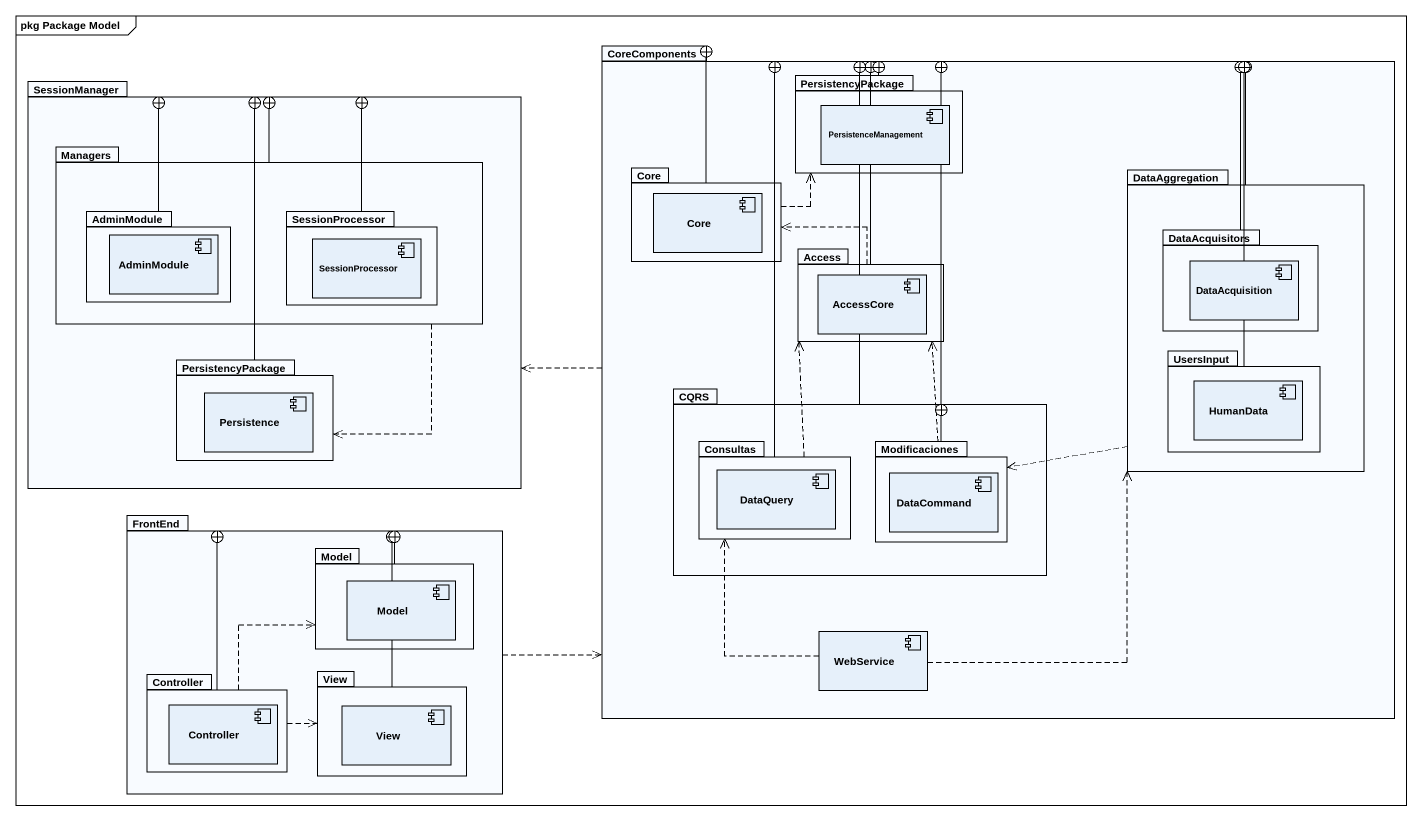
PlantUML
@startuml
mainframe pkg Package Model
package CoreComponents {
  package PersistencyPackage {
    component PersistenceManagement
  }
  package Core {
    component "Core" as Core_2
  }
  package DataAggregation {
    package DataAcquisitors {
      component DataAcquisition
    }
    package UsersInput {
      component HumanData
    }
  }
  package Access {
    component AccessCore
  }
  package CQRS {
    package Consultas {
      component DataQuery
    }
    package Modificaciones {
      component DataCommand
    }
  }
  component WebService
}
package SessionManager {
  package Managers {
    package AdminModule {
      component "AdminModule" as AdminModule_2
    }
    package SessionProcessor {
      component "SessionProcessor" as SessionProcessor_2
    }
  }
  package "PersistencyPackage" as PersistencyPackage_2 {
    component Persistence
  }
}
package FrontEnd {
  package Model {
    component "Model" as Model_2
  }
  package Controller {
    component "Controller" as Controller_2
  }
  package View {
    component "View" as View_2
  }
}
CoreComponents .left.> SessionManager
PersistencyPackage --+ CoreComponents
Managers --+ SessionManager
Managers ..> PersistencyPackage_2
Core -right-+ CoreComponents
Core .right.> PersistencyPackage
DataAggregation -left-+ CoreComponents
DataAggregation .left.> Modificaciones
AdminModule -right-+ SessionManager
SessionProcessor -left-+ SessionManager
Access --+ CoreComponents
Access .left.> Core
DataAcquisitors -left-+ CoreComponents
PersistencyPackage_2 -up-+ SessionManager
CQRS -up-+ CoreComponents
UsersInput -left-+ CoreComponents
Consultas -right-+ CoreComponents
Consultas .up.> Access
Modificaciones -up-+ CoreComponents
Modificaciones .up.> Access
Modificaciones -left-+ CQRS
FrontEnd .right.> CoreComponents
Model --+ FrontEnd
WebService .up.> DataAggregation
WebService .up.> Consultas
Controller -up-+ FrontEnd
Controller .up.> Model
Controller .right.> View
View -up-+ FrontEnd
@enduml
